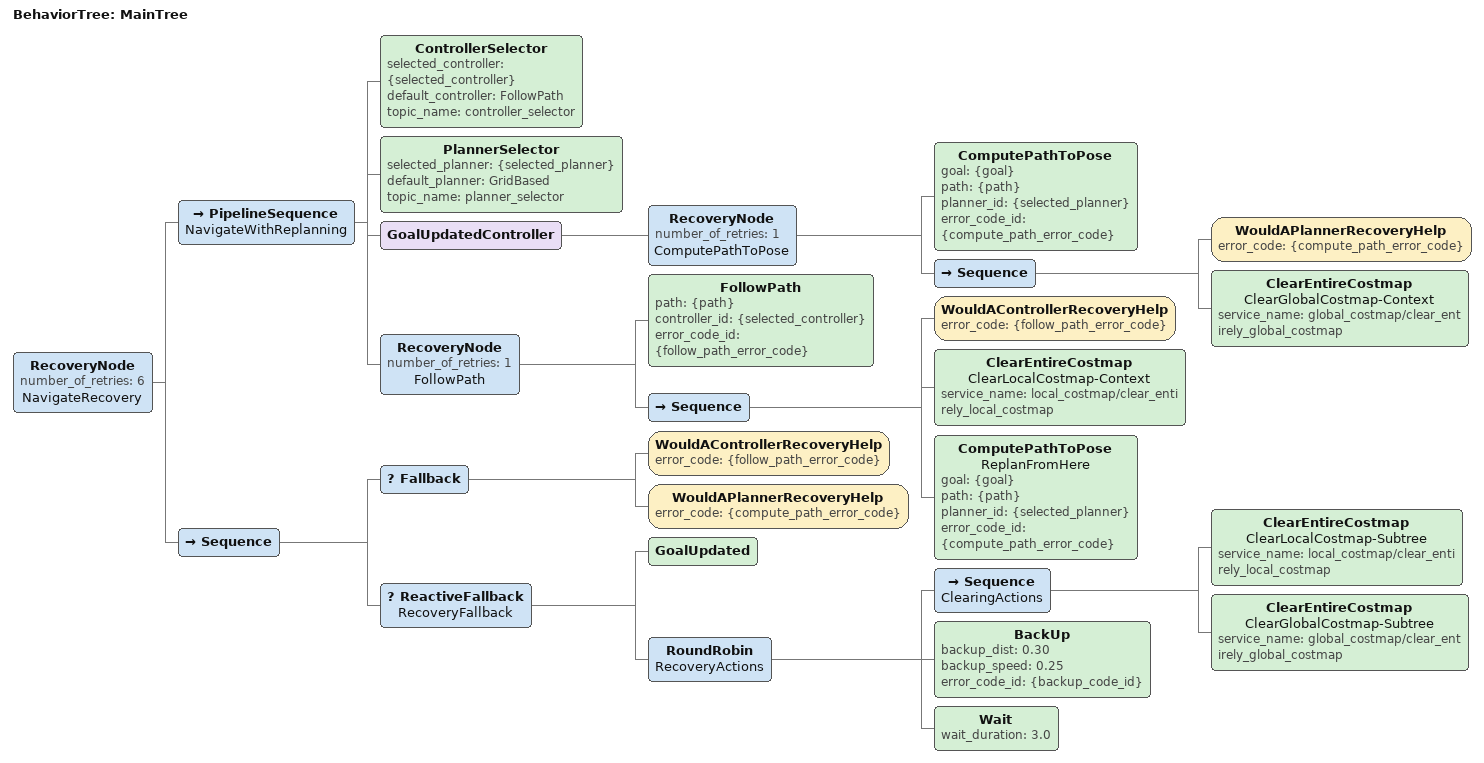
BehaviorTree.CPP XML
<root BTCPP_format="4" main_tree_to_execute="MainTree">
  <BehaviorTree ID="MainTree">
    <RecoveryNode number_of_retries="6" name="NavigateRecovery">
      <PipelineSequence name="NavigateWithReplanning">
        <ControllerSelector selected_controller="{selected_controller}" default_controller="FollowPath" topic_name="controller_selector"/>
        <PlannerSelector selected_planner="{selected_planner}" default_planner="GridBased" topic_name="planner_selector"/>
        <GoalUpdatedController>
          <RecoveryNode number_of_retries="1" name="ComputePathToPose">
            <ComputePathToPose goal="{goal}" path="{path}" planner_id="{selected_planner}" error_code_id="{compute_path_error_code}"/>
            <Sequence>
              <WouldAPlannerRecoveryHelp error_code="{compute_path_error_code}"/>
              <ClearEntireCostmap name="ClearGlobalCostmap-Context" service_name="global_costmap/clear_entirely_global_costmap"/>
            </Sequence>
          </RecoveryNode>
        </GoalUpdatedController>
        <RecoveryNode number_of_retries="1" name="FollowPath">
          <FollowPath path="{path}" controller_id="{selected_controller}" error_code_id="{follow_path_error_code}"/>
          <Sequence>
            <WouldAControllerRecoveryHelp error_code="{follow_path_error_code}"/>
            <ClearEntireCostmap name="ClearLocalCostmap-Context" service_name="local_costmap/clear_entirely_local_costmap"/>
            <ComputePathToPose name="ReplanFromHere" goal="{goal}" path="{path}" planner_id="{selected_planner}" error_code_id="{compute_path_error_code}"/>
          </Sequence>
        </RecoveryNode>
      </PipelineSequence>
      <Sequence>
        <Fallback>
          <WouldAControllerRecoveryHelp error_code="{follow_path_error_code}"/>
          <WouldAPlannerRecoveryHelp error_code="{compute_path_error_code}"/>
        </Fallback>
        <ReactiveFallback name="RecoveryFallback">
          <GoalUpdated/>
          <RoundRobin name="RecoveryActions">
            <Sequence name="ClearingActions">
              <ClearEntireCostmap name="ClearLocalCostmap-Subtree" service_name="local_costmap/clear_entirely_local_costmap"/>
              <ClearEntireCostmap name="ClearGlobalCostmap-Subtree" service_name="global_costmap/clear_entirely_global_costmap"/>
            </Sequence>
            <BackUp backup_dist="0.30" backup_speed="0.25" error_code_id="{backup_code_id}"/>
            <Wait wait_duration="3.0"/>
          </RoundRobin>
        </ReactiveFallback>
      </Sequence>
    </RecoveryNode>
  </BehaviorTree>
</root>
